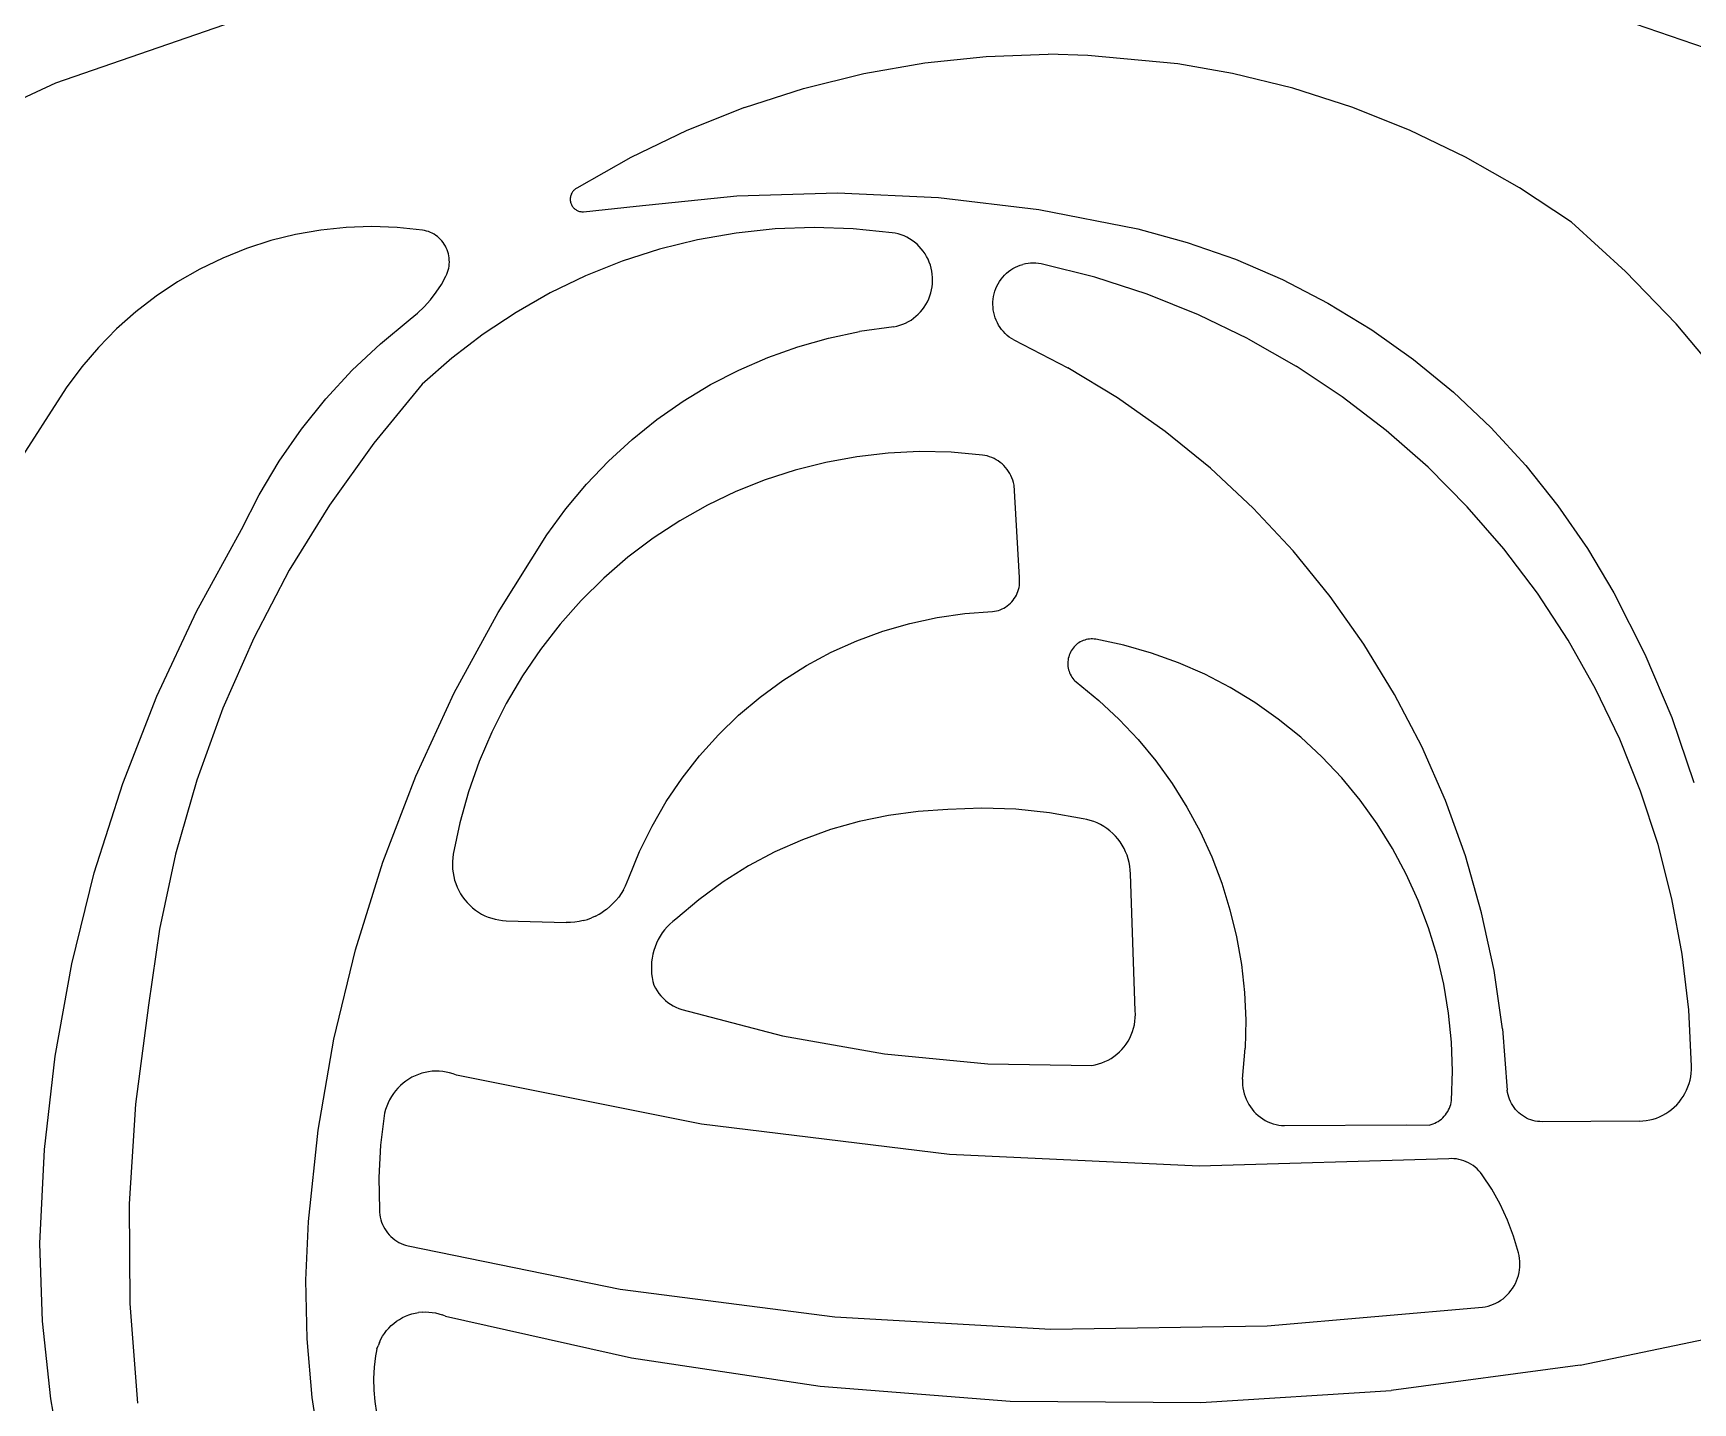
# Model space of a CAD drawing. Extents: x 396092 to 455492, y 17293 to 132793.
# Drawn here: x 410818.4 to 410911.3, y 60957.9 to 61034.6 of the extents above; entities that cross this region are included whole.
import ezdxf

# ---------------------------------------------------------------- set-up
doc = ezdxf.new("R2010")
doc.units = 0
doc.header["$LTSCALE"] = 1000
doc.header["$MEASUREMENT"] = 0
doc.layers.add('MU', color=34, linetype='Continuous')

msp = doc.modelspace()

# ---------------------------------------------------------------- linework, layer by layer
at = {"layer": 'MU', "color": 37}
for p, q in [((410831.135, 61035.746), (410819.604, 61031.78)), ((410917.657, 61031.78), (410906.127, 61035.746)), ((410868.28, 61032.909), (410871.728, 61033.269)), ((410871.728, 61033.269), (410875.191, 61033.389)), ((410877.408, 61033.313), (410875.191, 61033.389)), ((410882.451, 61032.851), (410877.408, 61033.313)), ((410861.496, 61031.48), (410864.865, 61032.312)), ((410864.865, 61032.312), (410868.28, 61032.909)), ((410885.518, 61032.317), (410882.451, 61032.851)), ((410888.886, 61031.486), (410885.518, 61032.317)), ((410819.604, 61031.78), (410808.884, 61026.783)), ((410858.191, 61030.417), (410861.496, 61031.48)), ((410892.192, 61030.425), (410888.886, 61031.486)), ((410858.191, 61030.417), (410854.964, 61029.128)), ((410895.42, 61029.138), (410892.192, 61030.425)), ((410854.964, 61029.128), (410851.829, 61027.619)), ((410898.555, 61027.63), (410895.42, 61029.138)), ((410851.829, 61027.619), (410848.802, 61025.897)), ((410901.583, 61025.91), (410898.555, 61027.63)), ((410848.514, 61025.605), (410848.494, 61025.563)), ((410848.537, 61025.645), (410848.514, 61025.605)), ((410848.562, 61025.684), (410848.537, 61025.645)), ((410848.59, 61025.721), (410848.562, 61025.684)), ((410848.62, 61025.756), (410848.59, 61025.721)), ((410848.653, 61025.789), (410848.62, 61025.756)), ((410848.687, 61025.82), (410848.653, 61025.789)), ((410848.724, 61025.848), (410848.687, 61025.82)), ((410848.762, 61025.874), (410848.724, 61025.848)), ((410848.802, 61025.897), (410848.762, 61025.874)), ((410857.753, 61025.474), (410863.405, 61025.636)), ((410863.405, 61025.636), (410869.053, 61025.378)), ((410904.49, 61023.984), (410901.583, 61025.91)), ((410848.437, 61025.337), (410848.434, 61025.29)), ((410848.434, 61025.29), (410848.435, 61025.244)), ((410848.435, 61025.244), (410848.438, 61025.197)), ((410848.442, 61025.384), (410848.437, 61025.337)), ((410848.438, 61025.197), (410848.445, 61025.151)), ((410848.451, 61025.43), (410848.442, 61025.384)), ((410848.445, 61025.151), (410848.455, 61025.105)), ((410848.462, 61025.475), (410848.451, 61025.43)), ((410848.455, 61025.105), (410848.467, 61025.06)), ((410848.477, 61025.519), (410848.462, 61025.475)), ((410848.467, 61025.06), (410848.483, 61025.016)), ((410848.494, 61025.563), (410848.477, 61025.519)), ((410848.483, 61025.016), (410848.501, 61024.973)), ((410848.501, 61024.973), (410848.522, 61024.932)), ((410848.522, 61024.932), (410848.546, 61024.892)), ((410848.546, 61024.892), (410848.572, 61024.853)), ((410848.572, 61024.853), (410848.601, 61024.817)), ((410848.601, 61024.817), (410848.632, 61024.782)), ((410848.632, 61024.782), (410848.665, 61024.75)), ((410848.665, 61024.75), (410848.7, 61024.72)), ((410848.7, 61024.72), (410848.738, 61024.693)), ((410848.738, 61024.693), (410848.776, 61024.668)), ((410849.172, 61024.575), (410852.127, 61024.894)), ((410852.127, 61024.894), (410857.753, 61025.474)), ((410869.053, 61025.378), (410874.669, 61024.702)), ((410874.669, 61024.702), (410880.221, 61023.611)), ((410837.314, 61023.743), (410835.887, 61023.694)), ((410838.741, 61023.692), (410837.314, 61023.743)), ((410848.776, 61024.668), (410848.817, 61024.646)), ((410848.817, 61024.646), (410848.858, 61024.627)), ((410848.858, 61024.627), (410848.901, 61024.61)), ((410848.901, 61024.61), (410848.945, 61024.597)), ((410848.945, 61024.597), (410848.99, 61024.586)), ((410848.99, 61024.586), (410849.035, 61024.579)), ((410849.035, 61024.579), (410849.081, 61024.574)), ((410849.081, 61024.574), (410849.126, 61024.573)), ((410849.126, 61024.573), (410849.172, 61024.575)), ((410907.521, 61021.238), (410904.49, 61023.984)), ((410831.672, 61022.956), (410830.311, 61022.516)), ((410833.06, 61023.3), (410831.672, 61022.956)), ((410834.467, 61023.546), (410833.06, 61023.3)), ((410835.887, 61023.694), (410834.467, 61023.546)), ((410840.162, 61023.543), (410838.741, 61023.692)), ((410840.274, 61023.523), (410840.162, 61023.543)), ((410840.386, 61023.496), (410840.274, 61023.523)), ((410840.495, 61023.461), (410840.386, 61023.496)), ((410840.602, 61023.419), (410840.495, 61023.461)), ((410840.706, 61023.37), (410840.602, 61023.419)), ((410840.806, 61023.314), (410840.706, 61023.37)), ((410840.903, 61023.252), (410840.806, 61023.314)), ((410840.995, 61023.183), (410840.903, 61023.252)), ((410841.083, 61023.108), (410840.995, 61023.183)), ((410841.166, 61023.027), (410841.083, 61023.108)), ((410841.244, 61022.941), (410841.166, 61023.027)), ((410841.315, 61022.85), (410841.244, 61022.941)), ((410841.381, 61022.754), (410841.315, 61022.85)), ((410855.558, 61023.002), (410853.428, 61022.473)), ((410857.718, 61023.382), (410855.558, 61023.002)), ((410859.899, 61023.613), (410857.718, 61023.382)), ((410862.09, 61023.694), (410859.899, 61023.613)), ((410864.281, 61023.623), (410862.09, 61023.694)), ((410866.462, 61023.402), (410864.281, 61023.623)), ((410866.632, 61023.373), (410866.462, 61023.402)), ((410866.8, 61023.333), (410866.632, 61023.373)), ((410866.964, 61023.281), (410866.8, 61023.333)), ((410867.125, 61023.219), (410866.964, 61023.281)), ((410867.282, 61023.145), (410867.125, 61023.219)), ((410867.433, 61023.062), (410867.282, 61023.145)), ((410867.579, 61022.968), (410867.433, 61023.062)), ((410867.718, 61022.865), (410867.579, 61022.968)), ((410867.851, 61022.752), (410867.718, 61022.865)), ((410880.221, 61023.611), (410882.98, 61022.858)), ((410882.98, 61022.858), (410885.681, 61021.912)), ((410828.982, 61021.983), (410827.692, 61021.358)), ((410830.311, 61022.516), (410828.982, 61021.983)), ((410841.441, 61022.655), (410841.381, 61022.754)), ((410841.494, 61022.551), (410841.441, 61022.655)), ((410841.54, 61022.444), (410841.494, 61022.551)), ((410841.579, 61022.334), (410841.54, 61022.444)), ((410841.611, 61022.222), (410841.579, 61022.334)), ((410841.636, 61022.108), (410841.611, 61022.222)), ((410841.653, 61021.992), (410841.636, 61022.108)), ((410841.663, 61021.876), (410841.653, 61021.992)), ((410853.428, 61022.473), (410851.337, 61021.799)), ((410867.976, 61022.631), (410867.851, 61022.752)), ((410868.092, 61022.502), (410867.976, 61022.631)), ((410868.2, 61022.365), (410868.092, 61022.502)), ((410868.299, 61022.221), (410868.2, 61022.365)), ((410868.389, 61022.071), (410868.299, 61022.221)), ((410868.468, 61021.915), (410868.389, 61022.071)), ((410868.538, 61021.754), (410868.468, 61021.915)), ((410885.681, 61021.912), (410888.312, 61020.777)), ((410827.692, 61021.358), (410826.446, 61020.646)), ((410841.22, 61020.509), (410841.474, 61020.972)), ((410841.474, 61020.972), (410841.523, 61021.077)), ((410841.523, 61021.077), (410841.565, 61021.186)), ((410841.565, 61021.186), (410841.599, 61021.297)), ((410841.599, 61021.297), (410841.627, 61021.411)), ((410841.627, 61021.411), (410841.647, 61021.526)), ((410841.647, 61021.526), (410841.66, 61021.642)), ((410841.66, 61021.642), (410841.665, 61021.759)), ((410841.665, 61021.759), (410841.663, 61021.876)), ((410849.296, 61020.983), (410847.313, 61020.027)), ((410851.337, 61021.799), (410849.296, 61020.983)), ((410868.597, 61021.589), (410868.538, 61021.754)), ((410868.645, 61021.42), (410868.597, 61021.589)), ((410868.681, 61021.248), (410868.645, 61021.42)), ((410868.707, 61021.074), (410868.681, 61021.248)), ((410868.722, 61020.899), (410868.707, 61021.074)), ((410872.653, 61020.918), (410872.754, 61021.029)), ((410872.754, 61021.029), (410872.862, 61021.133)), ((410872.862, 61021.133), (410872.977, 61021.23)), ((410872.977, 61021.23), (410873.098, 61021.318)), ((410873.098, 61021.318), (410873.224, 61021.398)), ((410873.224, 61021.398), (410873.356, 61021.47)), ((410873.356, 61021.47), (410873.491, 61021.532)), ((410873.491, 61021.532), (410873.631, 61021.585)), ((410873.631, 61021.585), (410873.773, 61021.629)), ((410873.918, 61021.662), (410873.773, 61021.629)), ((410874.065, 61021.686), (410873.918, 61021.662)), ((410874.213, 61021.7), (410874.065, 61021.686)), ((410874.362, 61021.704), (410874.213, 61021.7)), ((410874.511, 61021.698), (410874.362, 61021.704)), ((410874.658, 61021.682), (410874.511, 61021.698)), ((410874.805, 61021.656), (410874.658, 61021.682)), ((410877.798, 61020.908), (410874.805, 61021.656)), ((410910.364, 61018.291), (410907.521, 61021.238)), ((410826.446, 61020.646), (410825.251, 61019.848)), ((410840.612, 61019.649), (410840.932, 61020.067)), ((410840.932, 61020.067), (410841.22, 61020.509)), ((410847.313, 61020.027), (410845.398, 61018.938)), ((410868.572, 61019.862), (410868.624, 61020.03)), ((410868.624, 61020.03), (410868.666, 61020.2)), ((410868.666, 61020.2), (410868.697, 61020.373)), ((410868.697, 61020.373), (410868.717, 61020.548)), ((410868.717, 61020.548), (410868.725, 61020.723)), ((410868.725, 61020.723), (410868.722, 61020.899)), ((410872.171, 61019.986), (410872.213, 61020.132)), ((410872.213, 61020.132), (410872.264, 61020.274)), ((410872.264, 61020.274), (410872.325, 61020.413)), ((410872.325, 61020.413), (410872.394, 61020.547)), ((410872.394, 61020.547), (410872.472, 61020.677)), ((410872.472, 61020.677), (410872.559, 61020.801)), ((410872.559, 61020.801), (410872.653, 61020.918)), ((410880.735, 61019.956), (410877.798, 61020.908)), ((410888.312, 61020.777), (410890.859, 61019.458)), ((410825.251, 61019.848), (410824.112, 61018.969)), ((410839.884, 61018.894), (410840.262, 61019.258)), ((410840.262, 61019.258), (410840.612, 61019.649)), ((410868.041, 61018.965), (410868.153, 61019.098)), ((410868.153, 61019.098), (410868.256, 61019.239)), ((410868.256, 61019.239), (410868.35, 61019.387)), ((410868.35, 61019.387), (410868.434, 61019.54)), ((410868.434, 61019.54), (410868.508, 61019.699)), ((410868.508, 61019.699), (410868.572, 61019.862)), ((410872.099, 61019.385), (410872.103, 61019.537)), ((410872.106, 61019.233), (410872.099, 61019.385)), ((410872.103, 61019.537), (410872.116, 61019.688)), ((410872.122, 61019.082), (410872.106, 61019.233)), ((410872.116, 61019.688), (410872.139, 61019.838)), ((410872.139, 61019.838), (410872.171, 61019.986)), ((410883.603, 61018.805), (410880.735, 61019.956)), ((410890.859, 61019.458), (410893.31, 61017.962)), ((410824.112, 61018.969), (410823.034, 61018.013)), ((410837.801, 61017.189), (410839.479, 61018.561)), ((410839.479, 61018.561), (410839.884, 61018.894)), ((410845.398, 61018.938), (410843.559, 61017.719)), ((410866.557, 61018.138), (410866.726, 61018.173)), ((410866.726, 61018.173), (410866.892, 61018.22)), ((410866.892, 61018.22), (410867.054, 61018.277)), ((410867.054, 61018.277), (410867.213, 61018.346)), ((410867.213, 61018.346), (410867.367, 61018.425)), ((410867.367, 61018.425), (410867.515, 61018.514)), ((410867.515, 61018.514), (410867.657, 61018.613)), ((410867.657, 61018.613), (410867.793, 61018.722)), ((410867.793, 61018.722), (410867.921, 61018.839)), ((410867.921, 61018.839), (410868.041, 61018.965)), ((410872.149, 61018.933), (410872.122, 61019.082)), ((410872.185, 61018.785), (410872.149, 61018.933)), ((410872.23, 61018.64), (410872.185, 61018.785)), ((410872.284, 61018.499), (410872.23, 61018.64)), ((410872.348, 61018.362), (410872.284, 61018.499)), ((410872.42, 61018.229), (410872.348, 61018.362)), ((410872.501, 61018.102), (410872.42, 61018.229)), ((410886.389, 61017.459), (410883.603, 61018.805)), ((410913.007, 61015.156), (410910.364, 61018.291)), ((410823.034, 61018.013), (410822.023, 61016.984)), ((410843.559, 61017.719), (410841.805, 61016.377)), ((410861.178, 61017.021), (410862.889, 61017.502)), ((410862.889, 61017.502), (410864.628, 61017.867)), ((410866.557, 61018.138), (410864.628, 61017.867)), ((410872.59, 61017.98), (410872.501, 61018.102)), ((410872.687, 61017.865), (410872.59, 61017.98)), ((410872.791, 61017.756), (410872.687, 61017.865)), ((410872.901, 61017.654), (410872.791, 61017.756)), ((410873.018, 61017.561), (410872.901, 61017.654)), ((410873.141, 61017.475), (410873.018, 61017.561)), ((410873.269, 61017.398), (410873.141, 61017.475)), ((410873.269, 61017.398), (410876.294, 61015.84)), ((410886.389, 61017.459), (410889.08, 61015.926)), ((410893.31, 61017.962), (410895.655, 61016.297)), ((410822.023, 61016.984), (410821.082, 61015.887)), ((410836.22, 61015.7), (410837.801, 61017.189)), ((410841.805, 61016.377), (410840.143, 61014.916)), ((410857.867, 61015.716), (410859.501, 61016.424)), ((410859.501, 61016.424), (410861.178, 61017.021)), ((410821.082, 61015.887), (410820.217, 61014.727)), ((410834.745, 61014.103), (410836.22, 61015.7)), ((410856.283, 61014.898), (410857.867, 61015.716)), ((410879.08, 61014.151), (410876.294, 61015.84)), ((410891.663, 61014.211), (410889.08, 61015.926)), ((410895.655, 61016.297), (410897.88, 61014.469)), ((410820.217, 61014.727), (410817.423, 61010.393)), ((410840.143, 61014.916), (410837.43, 61011.624)), ((410854.755, 61013.976), (410856.283, 61014.898)), ((410897.88, 61014.469), (410899.976, 61012.489)), ((410833.382, 61012.404), (410834.745, 61014.103)), ((410853.29, 61012.952), (410854.755, 61013.976)), ((410881.746, 61012.273), (410879.08, 61014.151)), ((410894.128, 61012.322), (410891.663, 61014.211)), ((410851.895, 61011.831), (410853.29, 61012.952)), ((410832.138, 61010.613), (410833.382, 61012.404)), ((410850.576, 61010.618), (410851.895, 61011.831)), ((410884.281, 61010.214), (410881.746, 61012.273)), ((410896.463, 61010.269), (410894.128, 61012.322)), ((410899.976, 61012.489), (410901.933, 61010.364)), ((410837.43, 61011.624), (410834.946, 61008.147)), ((410864.48, 61010.865), (410862.744, 61010.548)), ((410866.233, 61011.064), (410864.48, 61010.865)), ((410867.995, 61011.146), (410866.233, 61011.064)), ((410869.758, 61011.109), (410867.995, 61011.146)), ((410871.515, 61010.955), (410869.758, 61011.109)), ((410871.65, 61010.934), (410871.515, 61010.955)), ((410871.782, 61010.904), (410871.65, 61010.934)), ((410871.913, 61010.865), (410871.782, 61010.904)), ((410872.04, 61010.817), (410871.913, 61010.865)), ((410872.165, 61010.761), (410872.04, 61010.817)), ((410872.285, 61010.697), (410872.165, 61010.761)), ((410831.02, 61008.738), (410832.138, 61010.613)), ((410849.338, 61009.319), (410850.576, 61010.618)), ((410861.031, 61010.116), (410859.351, 61009.57)), ((410862.744, 61010.548), (410861.031, 61010.116)), ((410872.401, 61010.625), (410872.285, 61010.697)), ((410872.512, 61010.544), (410872.401, 61010.625)), ((410872.617, 61010.457), (410872.512, 61010.544)), ((410872.717, 61010.363), (410872.617, 61010.457)), ((410872.81, 61010.262), (410872.717, 61010.363)), ((410872.897, 61010.155), (410872.81, 61010.262)), ((410872.976, 61010.042), (410872.897, 61010.155)), ((410873.048, 61009.925), (410872.976, 61010.042)), ((410873.112, 61009.802), (410873.048, 61009.925)), ((410886.672, 61007.982), (410884.281, 61010.214)), ((410898.658, 61008.06), (410896.463, 61010.269)), ((410901.933, 61010.364), (410903.74, 61008.107)), ((410848.187, 61007.939), (410849.338, 61009.319)), ((410857.709, 61008.913), (410856.112, 61008.147)), ((410859.351, 61009.57), (410857.709, 61008.913)), ((410873.168, 61009.676), (410873.112, 61009.802)), ((410873.216, 61009.546), (410873.168, 61009.676)), ((410873.256, 61009.413), (410873.216, 61009.546)), ((410873.286, 61009.278), (410873.256, 61009.413)), ((410873.584, 61004.11), (410873.286, 61009.278)), ((410830.032, 61006.787), (410831.02, 61008.738)), ((410834.946, 61008.147), (410832.704, 61004.505)), ((410856.112, 61008.147), (410854.568, 61007.276)), ((410888.909, 61005.59), (410886.672, 61007.982)), ((410900.702, 61005.706), (410898.658, 61008.06)), ((410903.74, 61008.107), (410905.39, 61005.727)), ((410847.129, 61006.484), (410848.187, 61007.939)), ((410854.568, 61007.276), (410853.084, 61006.304)), ((410827.509, 61002.203), (410830.032, 61006.787)), ((410844.391, 61002.15), (410847.129, 61006.484)), ((410853.084, 61006.304), (410851.665, 61005.234)), ((410851.665, 61005.234), (410850.318, 61004.071)), ((410890.981, 61003.047), (410888.909, 61005.59)), ((410902.587, 61003.216), (410900.702, 61005.706)), ((410905.39, 61005.727), (410906.875, 61003.236)), ((410832.704, 61004.505), (410830.712, 61000.712)), ((410850.318, 61004.071), (410849.049, 61002.821)), ((410873.459, 61003.217), (410873.5, 61003.323)), ((410873.5, 61003.323), (410873.534, 61003.432)), ((410873.534, 61003.432), (410873.561, 61003.543)), ((410873.561, 61003.543), (410873.581, 61003.655)), ((410873.581, 61003.655), (410873.593, 61003.768)), ((410873.594, 61003.997), (410873.584, 61004.11)), ((410873.593, 61003.768), (410873.597, 61003.883)), ((410873.597, 61003.883), (410873.594, 61003.997)), ((410849.049, 61002.821), (410847.862, 61001.488)), ((410872.617, 61002.341), (410872.717, 61002.391)), ((410872.717, 61002.391), (410872.814, 61002.449)), ((410872.814, 61002.449), (410872.906, 61002.513)), ((410872.906, 61002.513), (410872.995, 61002.583)), ((410872.995, 61002.583), (410873.078, 61002.659)), ((410873.078, 61002.659), (410873.156, 61002.74)), ((410873.156, 61002.74), (410873.229, 61002.827)), ((410873.229, 61002.827), (410873.296, 61002.918)), ((410873.296, 61002.918), (410873.357, 61003.014)), ((410873.357, 61003.014), (410873.412, 61003.114)), ((410873.412, 61003.114), (410873.459, 61003.217)), ((410892.878, 61000.365), (410890.981, 61003.047)), ((410904.303, 61000.603), (410902.587, 61003.216)), ((410906.875, 61003.236), (410908.609, 60999.811)), ((410825.288, 60997.459), (410827.509, 61002.203)), ((410841.941, 60997.64), (410844.391, 61002.15)), ((410847.862, 61001.488), (410846.764, 61000.079)), ((410865.944, 61001.1), (410867.446, 61001.536)), ((410867.446, 61001.536), (410868.974, 61001.864)), ((410868.974, 61001.864), (410870.521, 61002.084)), ((410870.521, 61002.084), (410872.079, 61002.195)), ((410872.079, 61002.195), (410872.19, 61002.209)), ((410872.19, 61002.209), (410872.3, 61002.231)), ((410872.3, 61002.231), (410872.408, 61002.26)), ((410872.408, 61002.26), (410872.514, 61002.297)), ((410872.514, 61002.297), (410872.617, 61002.341)), ((410830.712, 61000.712), (410828.982, 60996.789)), ((410863.045, 60999.918), (410864.475, 61000.56)), ((410864.475, 61000.56), (410865.944, 61001.1)), ((410877.075, 61000.538), (410876.994, 61000.498)), ((410877.157, 61000.574), (410877.075, 61000.538)), ((410877.242, 61000.603), (410877.157, 61000.574)), ((410877.328, 61000.627), (410877.242, 61000.603)), ((410877.416, 61000.645), (410877.328, 61000.627)), ((410877.505, 61000.656), (410877.416, 61000.645)), ((410877.594, 61000.662), (410877.505, 61000.656)), ((410877.684, 61000.662), (410877.594, 61000.662)), ((410877.773, 61000.655), (410877.684, 61000.662)), ((410877.862, 61000.643), (410877.773, 61000.655)), ((410879.43, 61000.31), (410877.862, 61000.643)), ((410905.843, 60997.877), (410904.303, 61000.603)), ((410846.764, 61000.079), (410845.758, 60998.599)), ((410861.663, 60999.176), (410863.045, 60999.918)), ((410876.342, 60999.663), (410876.321, 60999.574)), ((410876.369, 60999.75), (410876.342, 60999.663)), ((410876.402, 60999.835), (410876.369, 60999.75)), ((410876.44, 60999.918), (410876.402, 60999.835)), ((410876.483, 60999.998), (410876.44, 60999.918)), ((410876.532, 61000.075), (410876.483, 60999.998)), ((410876.585, 61000.148), (410876.532, 61000.075)), ((410876.643, 61000.217), (410876.585, 61000.148)), ((410876.706, 61000.283), (410876.643, 61000.217)), ((410876.773, 61000.344), (410876.706, 61000.283)), ((410876.843, 61000.4), (410876.773, 61000.344)), ((410876.917, 61000.451), (410876.843, 61000.4)), ((410876.994, 61000.498), (410876.917, 61000.451)), ((410880.973, 60999.871), (410879.43, 61000.31)), ((410882.484, 60999.328), (410880.973, 60999.871)), ((410894.591, 60997.558), (410892.878, 61000.365)), ((410908.609, 60999.811), (410910.105, 60996.27)), ((410860.334, 60998.339), (410861.663, 60999.176)), ((410876.296, 60999.393), (410876.293, 60999.302)), ((410876.293, 60999.302), (410876.295, 60999.211)), ((410876.295, 60999.211), (410876.303, 60999.12)), ((410876.305, 60999.484), (410876.296, 60999.393)), ((410876.303, 60999.12), (410876.318, 60999.029)), ((410876.321, 60999.574), (410876.305, 60999.484)), ((410876.318, 60999.029), (410876.338, 60998.94)), ((410876.338, 60998.94), (410876.364, 60998.853)), ((410876.364, 60998.853), (410876.396, 60998.768)), ((410876.396, 60998.768), (410876.433, 60998.684)), ((410876.433, 60998.684), (410876.476, 60998.604)), ((410883.957, 60998.684), (410882.484, 60999.328)), ((410885.384, 60997.942), (410883.957, 60998.684)), ((410845.758, 60998.599), (410844.85, 60997.055)), ((410859.064, 60997.41), (410860.334, 60998.339)), ((410876.476, 60998.604), (410876.523, 60998.527)), ((410876.523, 60998.527), (410876.576, 60998.453)), ((410876.576, 60998.453), (410876.633, 60998.383)), ((410876.633, 60998.383), (410876.695, 60998.317)), ((410876.695, 60998.317), (410876.761, 60998.255)), ((410876.761, 60998.255), (410878.031, 60997.219)), ((410886.76, 60997.104), (410885.384, 60997.942)), ((410907.201, 60995.052), (410905.843, 60997.877)), ((410823.378, 60992.575), (410825.288, 60997.459)), ((410839.788, 60992.975), (410841.941, 60997.64)), ((410844.85, 60997.055), (410844.043, 60995.454)), ((410857.861, 60996.394), (410859.064, 60997.41)), ((410878.031, 60997.219), (410879.165, 60996.163)), ((410888.079, 60996.175), (410886.76, 60997.104)), ((410896.113, 60994.638), (410894.591, 60997.558)), ((410828.982, 60996.789), (410827.521, 60992.753)), ((410856.729, 60995.295), (410857.861, 60996.394)), ((410879.165, 60996.163), (410880.229, 60995.033)), ((410889.334, 60995.159), (410888.079, 60996.175)), ((410910.105, 60996.27), (410911.355, 60992.632)), ((410844.043, 60995.454), (410843.34, 60993.802)), ((410855.674, 60994.119), (410856.729, 60995.295)), ((410880.229, 60995.033), (410881.219, 60993.834)), ((410890.52, 60994.059), (410889.334, 60995.159)), ((410908.369, 60992.141), (410907.201, 60995.052)), ((410854.7, 60992.872), (410855.674, 60994.119)), ((410891.632, 60992.882), (410890.52, 60994.059)), ((410897.436, 60991.619), (410896.113, 60994.638)), ((410843.34, 60993.802), (410842.745, 60992.107)), ((410881.219, 60993.834), (410882.13, 60992.572)), ((410821.786, 60987.574), (410823.378, 60992.575)), ((410827.521, 60992.753), (410826.337, 60988.623)), ((410837.942, 60988.175), (410839.788, 60992.975)), ((410853.814, 60991.559), (410854.7, 60992.872)), ((410882.13, 60992.572), (410882.957, 60991.252)), ((410892.665, 60991.631), (410891.632, 60992.882)), ((410842.745, 60992.107), (410842.261, 60990.375)), ((410853.018, 60990.187), (410853.814, 60991.559)), ((410882.957, 60991.252), (410883.699, 60989.879)), ((410893.614, 60990.313), (410892.665, 60991.631)), ((410898.554, 60988.515), (410897.436, 60991.619)), ((410909.344, 60989.155), (410908.369, 60992.141)), ((410842.261, 60990.375), (410841.888, 60988.615)), ((410864.614, 60990.448), (410863.004, 60989.993)), ((410866.252, 60990.787), (410864.614, 60990.448)), ((410867.908, 60991.008), (410866.252, 60990.787)), ((410869.576, 60991.109), (410867.908, 60991.008)), ((410871.477, 60991.194), (410869.576, 60991.109)), ((410873.379, 60991.136), (410871.477, 60991.194)), ((410875.272, 60990.937), (410873.379, 60991.136)), ((410877.145, 60990.597), (410875.272, 60990.937)), ((410877.35, 60990.559), (410877.145, 60990.597)), ((410877.551, 60990.507), (410877.35, 60990.559)), ((410877.749, 60990.441), (410877.551, 60990.507)), ((410877.942, 60990.362), (410877.749, 60990.441)), ((410878.13, 60990.27), (410877.942, 60990.362)), ((410894.475, 60988.934), (410893.614, 60990.313)), ((410852.317, 60988.762), (410853.018, 60990.187)), ((410861.43, 60989.424), (410859.898, 60988.743)), ((410863.004, 60989.993), (410861.43, 60989.424)), ((410878.311, 60990.165), (410878.13, 60990.27)), ((410878.485, 60990.049), (410878.311, 60990.165)), ((410878.651, 60989.92), (410878.485, 60990.049)), ((410878.808, 60989.781), (410878.651, 60989.92)), ((410878.956, 60989.631), (410878.808, 60989.781)), ((410879.094, 60989.472), (410878.956, 60989.631)), ((410879.22, 60989.303), (410879.094, 60989.472)), ((410883.699, 60989.879), (410884.351, 60988.46)), ((410826.337, 60988.623), (410825.434, 60984.42)), ((410841.888, 60988.615), (410841.858, 60988.408)), ((410851.714, 60987.291), (410852.317, 60988.762)), ((410859.898, 60988.743), (410858.417, 60987.954)), ((410879.336, 60989.127), (410879.22, 60989.303)), ((410879.44, 60988.942), (410879.336, 60989.127)), ((410879.531, 60988.752), (410879.44, 60988.942)), ((410879.61, 60988.555), (410879.531, 60988.752)), ((410879.676, 60988.353), (410879.61, 60988.555)), ((410884.351, 60988.46), (410884.91, 60987)), ((410895.245, 60987.499), (410894.475, 60988.934)), ((410899.463, 60985.339), (410898.554, 60988.515)), ((410910.119, 60986.11), (410909.344, 60989.155)), ((410820.521, 60982.477), (410821.786, 60987.574)), ((410836.412, 60983.26), (410837.942, 60988.175)), ((410841.842, 60988.199), (410841.839, 60987.99)), ((410841.839, 60987.99), (410841.849, 60987.781)), ((410841.858, 60988.408), (410841.842, 60988.199)), ((410841.849, 60987.781), (410841.873, 60987.573)), ((410841.873, 60987.573), (410841.911, 60987.367)), ((410858.417, 60987.954), (410856.993, 60987.061)), ((410879.729, 60988.148), (410879.676, 60988.353)), ((410879.768, 60987.939), (410879.729, 60988.148)), ((410879.793, 60987.728), (410879.768, 60987.939)), ((410879.804, 60987.516), (410879.793, 60987.728)), ((410880.072, 60979.852), (410879.804, 60987.516)), ((410841.911, 60987.367), (410841.962, 60987.165)), ((410841.962, 60987.165), (410842.026, 60986.966)), ((410842.026, 60986.966), (410842.102, 60986.772)), ((410842.102, 60986.772), (410842.191, 60986.584)), ((410842.191, 60986.584), (410842.292, 60986.402)), ((410851.415, 60986.621), (410851.287, 60986.413)), ((410851.415, 60986.621), (410851.529, 60986.837)), ((410851.529, 60986.837), (410851.629, 60987.061)), ((410851.629, 60987.061), (410851.714, 60987.291)), ((410856.993, 60987.061), (410855.635, 60986.068)), ((410884.91, 60987), (410885.375, 60985.506)), ((410895.919, 60986.016), (410895.245, 60987.499)), ((410842.292, 60986.402), (410842.405, 60986.227)), ((410842.405, 60986.227), (410842.529, 60986.06)), ((410842.529, 60986.06), (410842.663, 60985.902)), ((410842.663, 60985.902), (410842.807, 60985.753)), ((410842.807, 60985.753), (410842.961, 60985.615)), ((410850.648, 60985.681), (410850.461, 60985.527)), ((410850.648, 60985.681), (410850.826, 60985.847)), ((410850.826, 60985.847), (410850.992, 60986.025)), ((410850.992, 60986.025), (410851.146, 60986.214)), ((410851.287, 60986.413), (410851.146, 60986.214)), ((410855.635, 60986.068), (410854.348, 60984.98)), ((410896.496, 60984.489), (410895.919, 60986.016)), ((410910.692, 60983.018), (410910.119, 60986.11)), ((410842.961, 60985.615), (410843.123, 60985.487)), ((410843.123, 60985.487), (410843.293, 60985.37)), ((410843.293, 60985.37), (410843.47, 60985.265)), ((410843.47, 60985.265), (410843.654, 60985.173)), ((410843.654, 60985.173), (410843.843, 60985.093)), ((410843.843, 60985.093), (410844.037, 60985.026)), ((410844.037, 60985.026), (410844.235, 60984.972)), ((410844.235, 60984.972), (410844.436, 60984.932)), ((410844.436, 60984.932), (410844.64, 60984.905)), ((410844.64, 60984.905), (410844.844, 60984.892)), ((410844.844, 60984.892), (410848.209, 60984.796)), ((410848.449, 60984.798), (410848.209, 60984.796)), ((410848.69, 60984.816), (410848.449, 60984.798)), ((410848.928, 60984.85), (410848.69, 60984.816)), ((410849.163, 60984.901), (410848.928, 60984.85)), ((410849.163, 60984.901), (410849.395, 60984.968)), ((410849.395, 60984.968), (410849.622, 60985.05)), ((410849.843, 60985.148), (410849.622, 60985.05)), ((410849.843, 60985.148), (410850.057, 60985.26)), ((410850.057, 60985.26), (410850.263, 60985.387)), ((410850.461, 60985.527), (410850.263, 60985.387)), ((410854.177, 60984.846), (410854.015, 60984.702)), ((410854.348, 60984.98), (410854.177, 60984.846)), ((410885.375, 60985.506), (410885.743, 60983.984)), ((410900.157, 60982.109), (410899.463, 60985.339)), ((410825.434, 60984.42), (410824.818, 60980.163)), ((410853.363, 60983.835), (410853.268, 60983.638)), ((410853.471, 60984.025), (410853.363, 60983.835)), ((410853.59, 60984.207), (410853.471, 60984.025)), ((410853.721, 60984.381), (410853.59, 60984.207)), ((410853.863, 60984.546), (410853.721, 60984.381)), ((410854.015, 60984.702), (410853.863, 60984.546)), ((410885.743, 60983.984), (410886.013, 60982.44)), ((410896.971, 60982.927), (410896.496, 60984.489)), ((410835.203, 60978.253), (410836.412, 60983.26)), ((410853.061, 60983.015), (410853.019, 60982.799)), ((410853.117, 60983.227), (410853.061, 60983.015)), ((410853.186, 60983.435), (410853.117, 60983.227)), ((410853.268, 60983.638), (410853.186, 60983.435)), ((410897.345, 60981.337), (410896.971, 60982.927)), ((410911.06, 60979.894), (410910.692, 60983.018)), ((410819.586, 60977.306), (410820.521, 60982.477)), ((410852.991, 60982.582), (410852.977, 60982.363)), ((410852.977, 60982.363), (410852.977, 60982.143)), ((410852.977, 60982.143), (410852.991, 60981.924)), ((410853.019, 60982.799), (410852.991, 60982.582)), ((410886.013, 60982.44), (410886.183, 60980.882)), ((410900.634, 60978.837), (410900.157, 60982.109)), ((410852.991, 60981.924), (410853.02, 60981.706)), ((410853.02, 60981.706), (410853.062, 60981.491)), ((410853.062, 60981.491), (410853.117, 60981.279)), ((410853.117, 60981.279), (410853.2, 60981.12)), ((410853.2, 60981.12), (410853.293, 60980.968)), ((410897.613, 60979.724), (410897.345, 60981.337)), ((410824.818, 60980.163), (410824.089, 60974.627)), ((410853.293, 60980.968), (410853.396, 60980.822)), ((410853.396, 60980.822), (410853.509, 60980.684)), ((410853.509, 60980.684), (410853.631, 60980.555)), ((410853.631, 60980.555), (410853.761, 60980.434)), ((410853.761, 60980.434), (410853.899, 60980.322)), ((410853.899, 60980.322), (410854.044, 60980.22)), ((410854.044, 60980.22), (410854.195, 60980.129)), ((410854.195, 60980.129), (410854.352, 60980.048)), ((410886.183, 60980.882), (410886.253, 60979.316)), ((410854.352, 60980.048), (410854.515, 60979.979)), ((410854.515, 60979.979), (410854.681, 60979.921)), ((410854.681, 60979.921), (410860.312, 60978.454)), ((410880.019, 60979.067), (410880.052, 60979.261)), ((410880.052, 60979.261), (410880.072, 60979.457)), ((410880.079, 60979.655), (410880.072, 60979.852)), ((410880.072, 60979.457), (410880.079, 60979.655)), ((410886.253, 60979.316), (410886.223, 60977.749)), ((410897.777, 60978.097), (410897.613, 60979.724)), ((410911.222, 60976.752), (410911.06, 60979.894)), ((410834.321, 60973.175), (410835.203, 60978.253)), ((410860.312, 60978.454), (410866.038, 60977.441)), ((410879.666, 60978.154), (410879.761, 60978.326)), ((410879.761, 60978.326), (410879.844, 60978.504)), ((410879.844, 60978.504), (410879.915, 60978.687)), ((410879.915, 60978.687), (410879.973, 60978.875)), ((410879.973, 60978.875), (410880.019, 60979.067)), ((410900.634, 60978.837), (410900.901, 60975.407)), ((410818.988, 60972.083), (410819.586, 60977.306)), ((410866.038, 60977.441), (410871.823, 60976.886)), ((410878.718, 60977.187), (410878.88, 60977.295)), ((410878.88, 60977.295), (410879.034, 60977.415)), ((410879.034, 60977.415), (410879.179, 60977.544)), ((410879.179, 60977.544), (410879.316, 60977.684)), ((410879.316, 60977.684), (410879.443, 60977.832)), ((410879.443, 60977.832), (410879.56, 60977.989)), ((410879.56, 60977.989), (410879.666, 60978.154)), ((410886.078, 60976.023), (410886.223, 60977.749)), ((410897.833, 60976.462), (410897.777, 60978.097)), ((410840.12, 60976.352), (410839.932, 60976.29)), ((410840.311, 60976.402), (410840.12, 60976.352)), ((410840.506, 60976.438), (410840.311, 60976.402)), ((410840.702, 60976.461), (410840.506, 60976.438)), ((410840.899, 60976.471), (410840.702, 60976.461)), ((410841.097, 60976.468), (410840.899, 60976.471)), ((410841.293, 60976.451), (410841.097, 60976.468)), ((410841.489, 60976.421), (410841.293, 60976.451)), ((410841.682, 60976.377), (410841.489, 60976.421)), ((410841.871, 60976.321), (410841.682, 60976.377)), ((410871.823, 60976.886), (410877.634, 60976.794)), ((410877.634, 60976.794), (410877.824, 60976.827)), ((410877.824, 60976.827), (410878.012, 60976.874)), ((410878.012, 60976.874), (410878.196, 60976.934)), ((410878.196, 60976.934), (410878.376, 60977.006)), ((410878.376, 60977.006), (410878.55, 60977.091)), ((410878.55, 60977.091), (410878.718, 60977.187)), ((410897.784, 60974.827), (410897.833, 60976.462)), ((410911.176, 60976.159), (410911.204, 60976.355)), ((410911.204, 60976.355), (410911.22, 60976.553)), ((410911.22, 60976.553), (410911.222, 60976.752)), ((410838.785, 60975.525), (410838.653, 60975.374)), ((410838.926, 60975.666), (410838.785, 60975.525)), ((410839.075, 60975.798), (410838.926, 60975.666)), ((410839.233, 60975.919), (410839.075, 60975.798)), ((410839.398, 60976.03), (410839.233, 60975.919)), ((410839.57, 60976.128), (410839.398, 60976.03)), ((410839.749, 60976.215), (410839.57, 60976.128)), ((410839.932, 60976.29), (410839.749, 60976.215)), ((410842.057, 60976.252), (410841.871, 60976.321)), ((410855.782, 60973.504), (410842.057, 60976.252)), ((410886.078, 60976.023), (410886.075, 60975.859)), ((410886.075, 60975.859), (410886.083, 60975.695)), ((410886.083, 60975.695), (410886.101, 60975.531)), ((410886.101, 60975.531), (410886.13, 60975.37)), ((410910.939, 60975.404), (410911.016, 60975.586)), ((410911.016, 60975.586), (410911.082, 60975.773)), ((410911.082, 60975.773), (410911.135, 60975.964)), ((410911.135, 60975.964), (410911.176, 60976.159)), ((410824.089, 60974.627), (410823.742, 60969.052)), ((410838.158, 60974.507), (410838.094, 60974.317)), ((410838.234, 60974.693), (410838.158, 60974.507)), ((410838.322, 60974.874), (410838.234, 60974.693)), ((410838.421, 60975.048), (410838.322, 60974.874)), ((410838.532, 60975.215), (410838.421, 60975.048)), ((410838.653, 60975.374), (410838.532, 60975.215)), ((410886.13, 60975.37), (410886.17, 60975.21)), ((410886.17, 60975.21), (410886.219, 60975.054)), ((410886.219, 60975.054), (410886.279, 60974.901)), ((410886.279, 60974.901), (410886.348, 60974.753)), ((410886.348, 60974.753), (410886.427, 60974.61)), ((410886.427, 60974.61), (410886.515, 60974.472)), ((410897.665, 60974.402), (410897.705, 60974.505)), ((410897.705, 60974.505), (410897.738, 60974.611)), ((410897.738, 60974.611), (410897.765, 60974.718)), ((410897.765, 60974.718), (410897.784, 60974.827)), ((410900.92, 60975.276), (410900.901, 60975.407)), ((410900.947, 60975.147), (410900.92, 60975.276)), ((410900.983, 60975.019), (410900.947, 60975.147)), ((410901.027, 60974.895), (410900.983, 60975.019)), ((410901.079, 60974.773), (410901.027, 60974.895)), ((410901.138, 60974.656), (410901.079, 60974.773)), ((410901.205, 60974.542), (410901.138, 60974.656)), ((410901.28, 60974.434), (410901.205, 60974.542)), ((410910.247, 60974.453), (410910.387, 60974.591)), ((410910.387, 60974.591), (410910.518, 60974.738)), ((410910.518, 60974.738), (410910.639, 60974.894)), ((410910.639, 60974.894), (410910.75, 60975.057)), ((410910.75, 60975.057), (410910.85, 60975.227)), ((410910.85, 60975.227), (410910.939, 60975.404)), ((410838.042, 60974.122), (410837.809, 60972.327)), ((410838.094, 60974.317), (410838.042, 60974.122)), ((410886.515, 60974.472), (410886.612, 60974.341)), ((410886.612, 60974.341), (410886.717, 60974.217)), ((410886.717, 60974.217), (410886.83, 60974.1)), ((410886.83, 60974.1), (410886.951, 60973.991)), ((410886.951, 60973.991), (410887.078, 60973.89)), ((410887.078, 60973.89), (410887.211, 60973.798)), ((410887.211, 60973.798), (410887.35, 60973.715)), ((410887.35, 60973.715), (410887.494, 60973.642)), ((410887.494, 60973.642), (410887.643, 60973.579)), ((410887.643, 60973.579), (410887.795, 60973.526)), ((410896.843, 60973.557), (410896.941, 60973.606)), ((410896.941, 60973.606), (410897.035, 60973.661)), ((410897.035, 60973.661), (410897.125, 60973.723)), ((410897.125, 60973.723), (410897.211, 60973.79)), ((410897.211, 60973.79), (410897.292, 60973.863)), ((410897.292, 60973.863), (410897.368, 60973.942)), ((410897.368, 60973.942), (410897.44, 60974.025)), ((410897.44, 60974.025), (410897.505, 60974.114)), ((410897.505, 60974.114), (410897.564, 60974.206)), ((410897.564, 60974.206), (410897.618, 60974.303)), ((410897.618, 60974.303), (410897.665, 60974.402)), ((410901.361, 60974.331), (410901.28, 60974.434)), ((410901.449, 60974.233), (410901.361, 60974.331)), ((410901.543, 60974.142), (410901.449, 60974.233)), ((410901.643, 60974.057), (410901.543, 60974.142)), ((410901.748, 60973.98), (410901.643, 60974.057)), ((410901.858, 60973.909), (410901.748, 60973.98)), ((410901.972, 60973.847), (410901.858, 60973.909)), ((410902.09, 60973.792), (410901.972, 60973.847)), ((410902.212, 60973.745), (410902.09, 60973.792)), ((410902.336, 60973.707), (410902.212, 60973.745)), ((410902.462, 60973.677), (410902.336, 60973.707)), ((410902.591, 60973.656), (410902.462, 60973.677)), ((410902.72, 60973.644), (410902.591, 60973.656)), ((410902.849, 60973.64), (410902.72, 60973.644)), ((410908.297, 60973.674), (410902.849, 60973.64)), ((410908.297, 60973.674), (410908.492, 60973.683)), ((410908.492, 60973.683), (410908.685, 60973.705)), ((410908.685, 60973.705), (410908.877, 60973.74)), ((410908.877, 60973.74), (410909.066, 60973.787)), ((410909.066, 60973.787), (410909.251, 60973.847)), ((410909.251, 60973.847), (410909.432, 60973.919)), ((410909.432, 60973.919), (410909.608, 60974.004)), ((410909.608, 60974.004), (410909.779, 60974.1)), ((410909.779, 60974.1), (410909.942, 60974.207)), ((410909.942, 60974.207), (410910.099, 60974.325)), ((410910.099, 60974.325), (410910.247, 60974.453)), ((410833.771, 60968.049), (410834.321, 60973.175)), ((410869.669, 60971.802), (410855.782, 60973.504)), ((410887.795, 60973.526), (410887.951, 60973.484)), ((410887.951, 60973.484), (410888.109, 60973.452)), ((410888.109, 60973.452), (410888.268, 60973.431)), ((410888.268, 60973.431), (410888.429, 60973.421)), ((410888.429, 60973.421), (410895.243, 60973.458)), ((410895.243, 60973.458), (410896.535, 60973.453)), ((410896.535, 60973.453), (410896.64, 60973.481)), ((410896.64, 60973.481), (410896.743, 60973.516)), ((410896.743, 60973.516), (410896.843, 60973.557)), ((410818.727, 60966.831), (410818.988, 60972.083)), ((410837.809, 60972.327), (410837.71, 60970.519)), ((410883.641, 60971.156), (410869.669, 60971.802)), ((410897.621, 60971.571), (410883.641, 60971.156)), ((410897.765, 60971.575), (410897.621, 60971.571)), ((410897.909, 60971.57), (410897.765, 60971.575)), ((410898.052, 60971.555), (410897.909, 60971.57)), ((410898.195, 60971.53), (410898.052, 60971.555)), ((410898.335, 60971.496), (410898.195, 60971.53)), ((410898.472, 60971.452), (410898.335, 60971.496)), ((410898.606, 60971.399), (410898.472, 60971.452)), ((410898.737, 60971.336), (410898.606, 60971.399)), ((410898.863, 60971.265), (410898.737, 60971.336)), ((410898.984, 60971.185), (410898.863, 60971.265)), ((410899.099, 60971.097), (410898.984, 60971.185)), ((410899.209, 60971.001), (410899.099, 60971.097)), ((410899.312, 60970.899), (410899.209, 60971.001)), ((410899.408, 60970.789), (410899.312, 60970.899)), ((410899.496, 60970.673), (410899.408, 60970.789)), ((410837.71, 60970.519), (410837.745, 60968.709)), ((410900.027, 60969.864), (410899.496, 60970.673)), ((410900.497, 60969.018), (410900.027, 60969.864)), ((410823.742, 60969.052), (410823.78, 60963.466)), ((410900.905, 60968.139), (410900.497, 60969.018)), ((410833.632, 60964.767), (410833.771, 60968.049)), ((410837.745, 60968.709), (410837.752, 60968.569)), ((410837.752, 60968.569), (410837.769, 60968.43)), ((410837.769, 60968.43), (410837.795, 60968.293)), ((410837.795, 60968.293), (410837.829, 60968.157)), ((410837.829, 60968.157), (410837.872, 60968.024)), ((410837.872, 60968.024), (410837.924, 60967.894)), ((410901.248, 60967.231), (410900.905, 60968.139)), ((410837.924, 60967.894), (410837.984, 60967.768)), ((410837.984, 60967.768), (410838.051, 60967.646)), ((410838.051, 60967.646), (410838.127, 60967.53)), ((410838.127, 60967.53), (410838.21, 60967.418)), ((410838.21, 60967.418), (410838.3, 60967.312)), ((410838.3, 60967.312), (410838.396, 60967.213)), ((410838.396, 60967.213), (410838.499, 60967.12)), ((410838.499, 60967.12), (410838.607, 60967.034)), ((410901.524, 60966.3), (410901.248, 60967.231)), ((410818.888, 60962.469), (410818.727, 60966.831)), ((410838.607, 60967.034), (410838.721, 60966.956)), ((410838.721, 60966.956), (410838.839, 60966.885)), ((410838.839, 60966.885), (410838.962, 60966.823)), ((410838.962, 60966.823), (410839.089, 60966.769)), ((410839.089, 60966.769), (410839.219, 60966.724)), ((410839.219, 60966.724), (410839.351, 60966.687)), ((410839.351, 60966.687), (410851.23, 60964.277)), ((410901.56, 60966.144), (410901.524, 60966.3)), ((410901.585, 60965.986), (410901.56, 60966.144)), ((410901.559, 60965.192), (410901.585, 60965.349)), ((410901.601, 60965.827), (410901.585, 60965.986)), ((410901.585, 60965.349), (410901.601, 60965.508)), ((410901.606, 60965.668), (410901.601, 60965.827)), ((410901.601, 60965.508), (410901.606, 60965.668)), ((410833.704, 60961.483), (410833.632, 60964.767)), ((410851.23, 60964.277), (410863.246, 60962.725)), ((410901.108, 60964.184), (410901.199, 60964.313)), ((410901.199, 60964.313), (410901.283, 60964.448)), ((410901.283, 60964.448), (410901.357, 60964.589)), ((410901.357, 60964.589), (410901.422, 60964.734)), ((410901.422, 60964.734), (410901.478, 60964.884)), ((410901.478, 60964.884), (410901.523, 60965.036)), ((410901.523, 60965.036), (410901.559, 60965.192)), ((410823.78, 60963.466), (410824.202, 60957.896)), ((410899.824, 60963.322), (410899.974, 60963.367)), ((410899.974, 60963.367), (410900.121, 60963.422)), ((410900.121, 60963.422), (410900.264, 60963.487)), ((410900.264, 60963.487), (410900.402, 60963.561)), ((410900.402, 60963.561), (410900.536, 60963.644)), ((410900.536, 60963.644), (410900.664, 60963.736)), ((410900.664, 60963.736), (410900.785, 60963.837)), ((410900.785, 60963.837), (410900.9, 60963.945)), ((410900.9, 60963.945), (410901.008, 60964.061)), ((410901.008, 60964.061), (410901.108, 60964.184)), ((410819.345, 60958.13), (410818.888, 60962.469)), ((410838.558, 60962.355), (410838.711, 60962.472)), ((410838.711, 60962.472), (410838.872, 60962.579)), ((410838.872, 60962.579), (410839.039, 60962.674)), ((410839.039, 60962.674), (410839.211, 60962.757)), ((410839.211, 60962.757), (410839.389, 60962.828)), ((410839.389, 60962.828), (410839.571, 60962.887)), ((410839.571, 60962.887), (410839.757, 60962.933)), ((410839.757, 60962.933), (410839.945, 60962.966)), ((410840.135, 60962.987), (410839.945, 60962.966)), ((410840.135, 60962.987), (410840.326, 60962.994)), ((410840.326, 60962.994), (410840.517, 60962.988)), ((410840.517, 60962.988), (410840.708, 60962.969)), ((410840.708, 60962.969), (410840.896, 60962.937)), ((410840.896, 60962.937), (410841.082, 60962.892)), ((410841.082, 60962.892), (410841.265, 60962.834)), ((410841.443, 60962.764), (410841.265, 60962.834)), ((410841.443, 60962.764), (410851.87, 60960.429)), ((410863.246, 60962.725), (410875.338, 60962.037)), ((410887.449, 60962.216), (410899.517, 60963.263)), ((410899.517, 60963.263), (410899.671, 60963.288)), ((410899.671, 60963.288), (410899.824, 60963.322)), ((410833.987, 60958.211), (410833.704, 60961.483)), ((410837.831, 60961.46), (410837.927, 60961.629)), ((410837.927, 60961.629), (410838.034, 60961.791)), ((410838.034, 60961.791), (410838.15, 60961.945)), ((410838.15, 60961.945), (410838.277, 60962.091)), ((410838.277, 60962.091), (410838.413, 60962.228)), ((410838.413, 60962.228), (410838.558, 60962.355)), ((410875.338, 60962.037), (410887.449, 60962.216)), ((410904.988, 60960.023), (410915.448, 60962.199)), ((410837.566, 60960.73), (410837.531, 60960.539)), ((410837.614, 60960.919), (410837.566, 60960.73)), ((410837.614, 60960.919), (410837.675, 60961.104)), ((410837.747, 60961.285), (410837.675, 60961.104)), ((410837.747, 60961.285), (410837.831, 60961.46)), ((410837.456, 60959.903), (410837.425, 60959.263)), ((410837.531, 60960.539), (410837.456, 60959.903)), ((410851.87, 60960.429), (410862.431, 60958.839)), ((410904.988, 60960.023), (410894.405, 60958.594)), ((410837.425, 60959.263), (410837.436, 60958.623)), ((410862.431, 60958.839), (410873.075, 60958.001)), ((410820.095, 60953.833), (410819.345, 60958.13)), ((410834.48, 60954.964), (410833.987, 60958.211)), ((410837.436, 60958.623), (410837.49, 60957.985)), ((410837.49, 60957.985), (410837.588, 60957.353)), ((410873.075, 60958.001), (410883.75, 60957.919)), ((410883.75, 60957.919), (410894.405, 60958.594))]:
    msp.add_line(p, q, dxfattribs=at)

doc.saveas('drawing.dxf')
